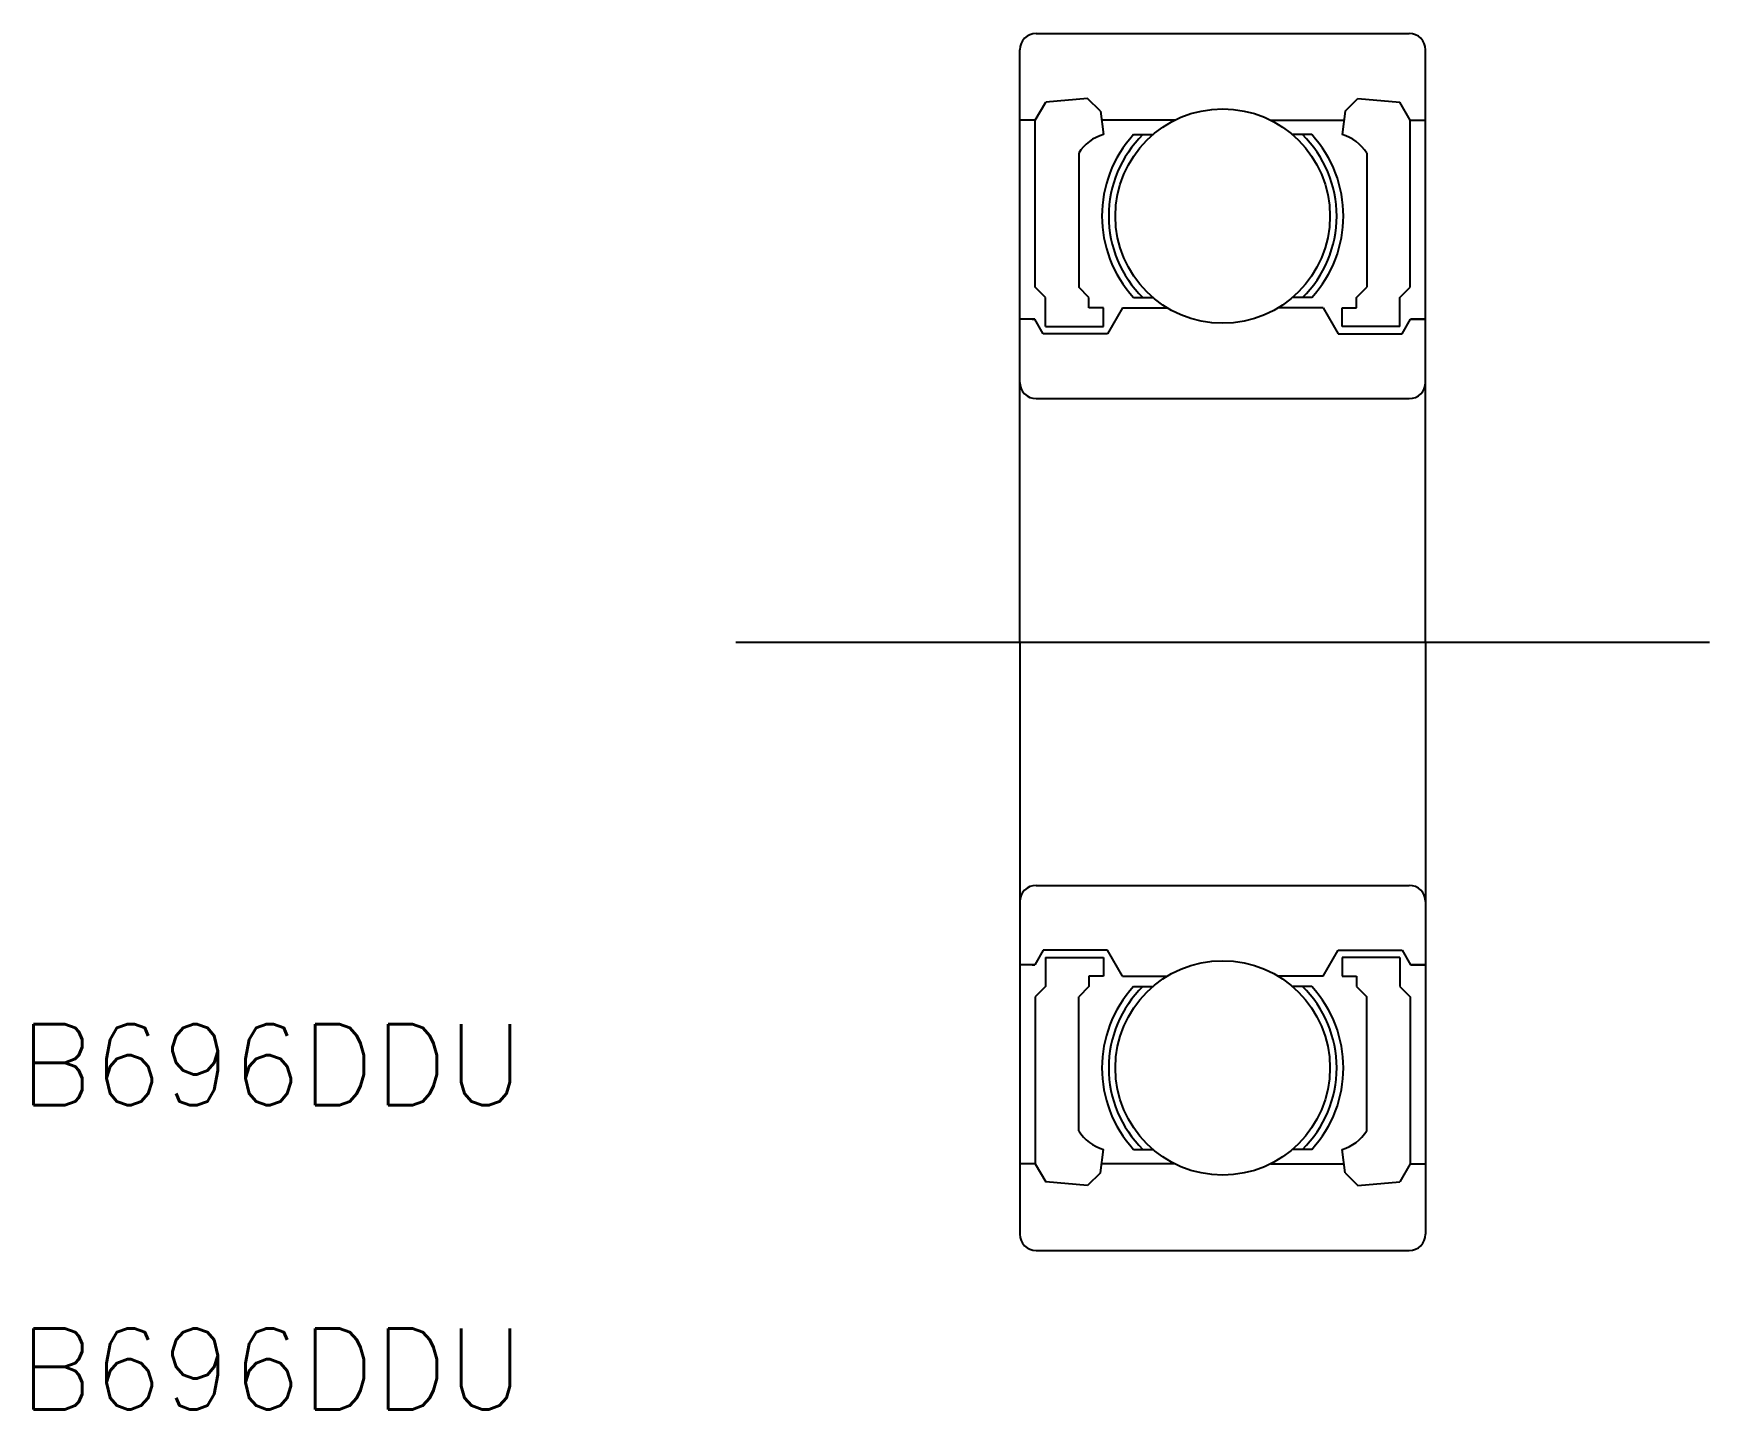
# Model space of a CAD drawing. Extents: x 23.7 to 44.4, y 16.1 to 33.
import ezdxf

# ---------------------------------------------------------------- set-up
doc = ezdxf.new("R2010")
doc.units = 0
doc.linetypes.add('CENTER', pattern=[50.8, 31.75, -6.35, 6.35, -6.35])
doc.layers.get('0').update_dxf_attribs({"linetype": 'CONTINUOUS'})
doc.layers.add('CENTER', color=1, linetype='CENTER')
doc.styles.get("Standard").update_dxf_attribs({"font": 'txt', "bigfont": 'BIGFONT'})

msp = doc.modelspace()

# ---------------------------------------------------------------- linework, layer by layer
at = {"color": 7, "linetype": 'CONTINUOUS'}
for p, q in [((36.099, 33.022), (40.699, 33.022)), ((35.899, 25.522), (35.899, 32.822)), ((40.899, 25.522), (40.899, 32.822)), ((36.088, 31.955), (36.217, 32.177)), ((36.734, 32.222), (36.217, 32.177)), ((36.892, 32.064), (36.734, 32.222)), ((36.892, 32.064), (36.929, 31.776)), ((39.907, 32.064), (39.87, 31.776)), ((39.907, 32.064), (40.065, 32.222)), ((40.065, 32.222), (40.582, 32.177)), ((40.711, 31.955), (40.582, 32.177)), ((36.088, 31.955), (35.899, 31.955)), ((36.088, 29.895), (36.088, 31.955)), ((37.808, 31.955), (36.906, 31.955)), ((38.991, 31.955), (39.893, 31.955)), ((40.711, 29.895), (40.711, 31.955)), ((40.711, 31.955), (40.899, 31.955)), ((37.301, 31.776), (37.539, 31.776)), ((39.498, 31.776), (39.26, 31.776)), ((36.624, 31.547), (36.624, 29.895)), ((40.175, 31.547), (40.175, 29.895)), ((36.215, 29.768), (36.088, 29.895)), ((36.215, 29.411), (36.215, 29.768)), ((36.75, 29.768), (36.624, 29.895)), ((36.75, 29.643), (36.75, 29.768)), ((37.301, 29.768), (37.539, 29.768)), ((39.498, 29.768), (39.26, 29.768)), ((40.048, 29.768), (40.175, 29.895)), ((40.048, 29.643), (40.048, 29.768)), ((40.584, 29.768), (40.711, 29.895)), ((40.584, 29.411), (40.584, 29.768)), ((36.929, 29.643), (36.75, 29.643)), ((36.929, 29.411), (36.929, 29.643)), ((37.163, 29.643), (36.978, 29.322)), ((37.163, 29.643), (37.711, 29.643)), ((39.636, 29.643), (39.088, 29.643)), ((39.636, 29.643), (39.821, 29.322)), ((39.87, 29.643), (40.048, 29.643)), ((39.87, 29.411), (39.87, 29.643)), ((36.085, 29.501), (35.899, 29.501)), ((36.05, 29.501), (36.085, 29.501)), ((36.188, 29.322), (36.085, 29.501)), ((36.215, 29.411), (36.929, 29.411)), ((40.584, 29.411), (39.87, 29.411)), ((40.611, 29.322), (40.714, 29.501)), ((40.714, 29.501), (40.885, 29.501)), ((40.899, 29.501), (40.714, 29.501)), ((36.978, 29.322), (36.188, 29.322)), ((39.821, 29.322), (40.611, 29.322)), ((36.099, 28.522), (40.699, 28.522)), ((35.899, 25.522), (35.899, 18.222)), ((40.899, 25.522), (40.899, 18.222)), ((36.099, 22.522), (40.699, 22.522)), ((36.188, 21.722), (36.085, 21.544)), ((36.978, 21.722), (36.188, 21.722)), ((37.163, 21.401), (36.978, 21.722)), ((39.636, 21.401), (39.821, 21.722)), ((39.821, 21.722), (40.611, 21.722)), ((40.611, 21.722), (40.714, 21.544)), ((36.085, 21.544), (35.899, 21.544)), ((36.05, 21.544), (36.085, 21.544)), ((36.215, 21.633), (36.215, 21.276)), ((36.215, 21.633), (36.929, 21.633)), ((36.929, 21.633), (36.929, 21.401)), ((39.87, 21.633), (39.87, 21.401)), ((40.584, 21.633), (39.87, 21.633)), ((40.584, 21.633), (40.584, 21.276)), ((40.899, 21.544), (40.714, 21.544)), ((40.714, 21.544), (40.885, 21.544)), ((36.929, 21.401), (36.75, 21.401)), ((36.75, 21.401), (36.75, 21.276)), ((37.163, 21.401), (37.711, 21.401)), ((39.636, 21.401), (39.088, 21.401)), ((39.87, 21.401), (40.048, 21.401)), ((40.048, 21.401), (40.048, 21.276)), ((36.215, 21.276), (36.088, 21.149)), ((36.088, 21.149), (36.088, 19.09)), ((36.75, 21.276), (36.624, 21.149)), ((36.624, 19.498), (36.624, 21.149)), ((37.301, 21.276), (37.539, 21.276)), ((39.498, 21.276), (39.26, 21.276)), ((40.048, 21.276), (40.175, 21.149)), ((40.175, 19.498), (40.175, 21.149)), ((40.584, 21.276), (40.711, 21.149)), ((40.711, 21.149), (40.711, 19.09)), ((36.892, 18.98), (36.929, 19.268)), ((37.301, 19.268), (37.539, 19.268)), ((39.498, 19.268), (39.26, 19.268)), ((39.907, 18.98), (39.87, 19.268)), ((36.088, 19.09), (35.899, 19.09)), ((36.088, 19.09), (36.217, 18.868)), ((37.808, 19.09), (36.906, 19.09)), ((38.991, 19.09), (39.893, 19.09)), ((40.711, 19.09), (40.582, 18.868)), ((40.711, 19.09), (40.899, 19.09)), ((36.734, 18.822), (36.217, 18.868)), ((36.892, 18.98), (36.734, 18.822)), ((39.907, 18.98), (40.065, 18.822)), ((40.065, 18.822), (40.582, 18.868)), ((36.099, 18.022), (40.699, 18.022))]:
    msp.add_line(p, q, dxfattribs=at)
for centre in [(38.399, 30.772), (38.399, 20.272)]:
    msp.add_circle(centre, 1.322, dxfattribs=at)
for centre, radius, start, end in [((36.099, 32.822), 0.2, 90, 180), ((40.699, 32.822), 0.2, 0, 90), ((37.079, 31.265), 0.535, 106.2645, 148.2193), ((38.399, 30.772), 1.488, 137.572, 222.4296), ((38.399, 30.772), 1.405, 134.4019, 225.5999), ((38.399, 30.772), 1.405, 134.4019, 225.5999), ((38.399, 30.772), 1.405, 314.4001, 45.5981), ((38.399, 30.772), 1.405, 314.4001, 45.5981), ((38.399, 30.772), 1.488, 317.5704, 42.428), ((39.72, 31.265), 0.535, 31.7807, 73.7355), ((36.099, 28.722), 0.2, 180, 270), ((40.699, 28.722), 0.2, 270, 0), ((36.099, 22.322), 0.2, 90, 180), ((40.699, 22.322), 0.2, 0, 90), ((38.399, 20.272), 1.488, 137.5704, 222.428), ((38.399, 20.272), 1.405, 134.4001, 225.5981), ((38.399, 20.272), 1.405, 134.4001, 225.5981), ((38.399, 20.272), 1.405, 314.4019, 45.5999), ((38.399, 20.272), 1.405, 314.4019, 45.5999), ((38.399, 20.272), 1.488, 317.572, 42.4296), ((37.079, 19.78), 0.535, 211.7807, 253.7355), ((39.72, 19.78), 0.535, 286.2645, 328.2193), ((36.099, 18.222), 0.2, 180, 270), ((40.699, 18.222), 0.2, 270, 0)]:
    msp.add_arc(centre, radius, start, end, dxfattribs=at)
at = {"layer": 'CENTER', "color": 1, "linetype": 'CENTER'}
msp.add_line((32.399, 25.522), (44.399, 25.522), dxfattribs=at)

# ---------------------------------------------------------------- texts
at = {"color": 7, "linetype": 'CONTINUOUS'}
for p in [(23.569, 19.812), (23.569, 16.062)]:
    msp.add_text('B696DDU', height=1, dxfattribs=at).set_placement(p)

doc.saveas('drawing.dxf')
